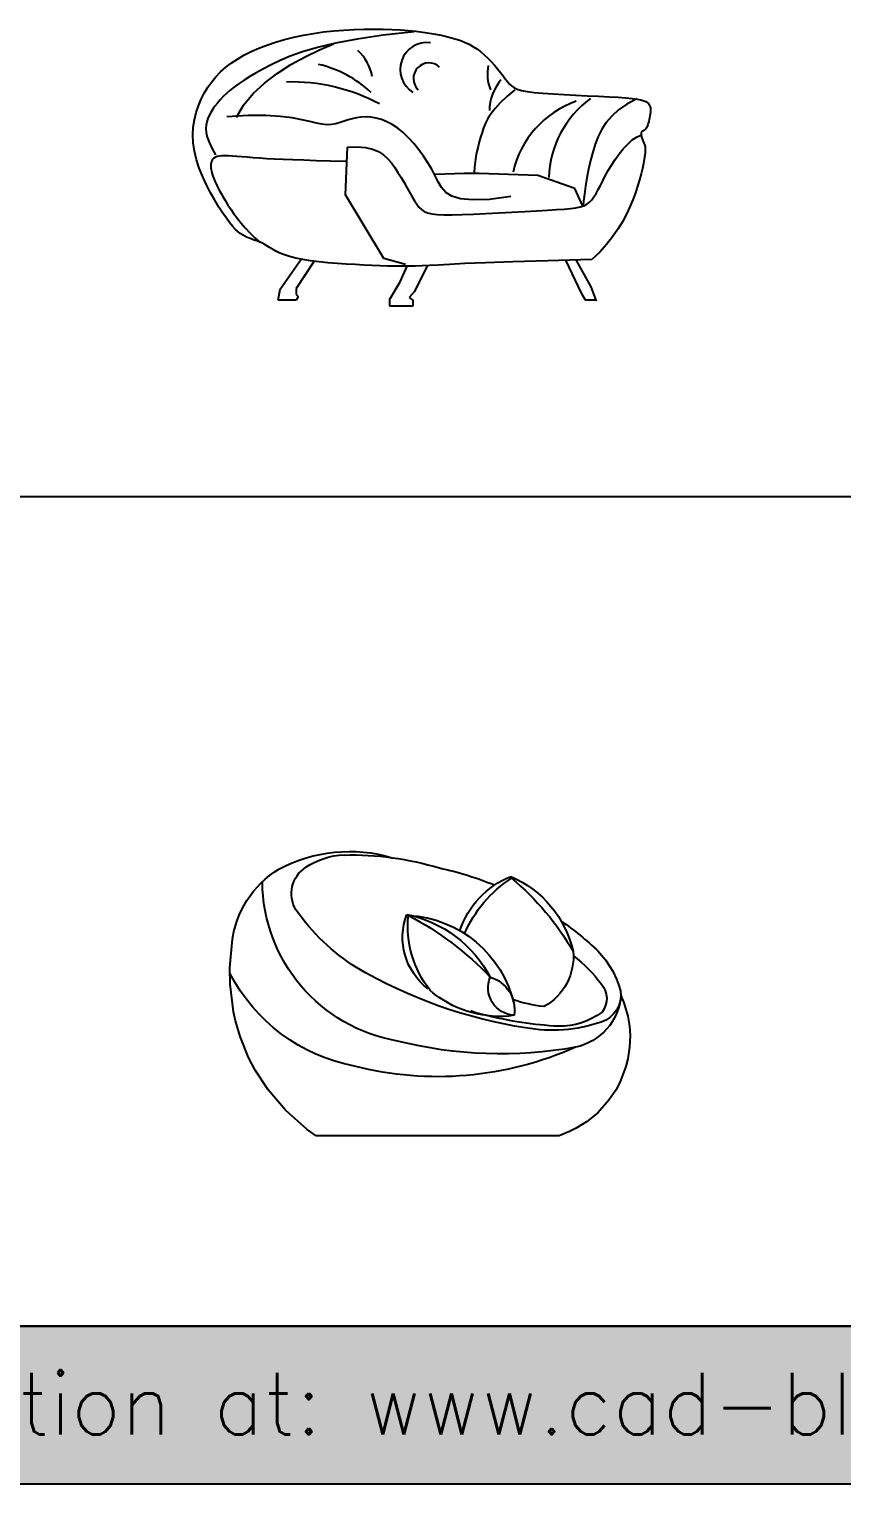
# Model space of a CAD drawing. Header units: millimetres. Extents: x 1987 to 28581, y 809 to 14560.
# Drawn here: x 24530 to 26556, y 809 to 4433 of the extents above; entities that cross this region are included whole.
import ezdxf

# ---------------------------------------------------------------- set-up
doc = ezdxf.new("R2010")
doc.units = ezdxf.units.MM
doc.layers.add('www.cad-blocks.net', color=7, linetype='Continuous')
doc.styles.get("Standard").update_dxf_attribs({"font": 'arial.ttf'})

# ---------------------------------------------------------------- blocks, each defined once
blk = doc.blocks.new('A$C06DA0A08')
for p, q in [((376.6, 687.9, -685.7), (402, 689.3, -685.7)), ((402, 689.3, -685.7), (426.9, 690, -685.7)), ((426.9, 690, -685.7), (451.2, 690.2, -685.7)), ((451.2, 690.2, -685.7), (474.6, 690, -685.7)), ((474.6, 690, -685.7), (496.9, 689.2, -685.7)), ((496.9, 689.2, -685.7), (517.8, 688.1, -685.7)), ((184.7, 650.5, -685.7), (206.1, 657.7, -685.7)), ((206.1, 657.7, -685.7), (228.5, 664.3, -685.7)), ((228.5, 664.3, -685.7), (251.8, 670.1, -685.7)), ((251.8, 670.1, -685.7), (275.8, 675.3, -685.7)), ((275.8, 675.3, -685.7), (300.5, 679.6, -685.7)), ((300.5, 679.6, -685.7), (325.6, 683.1, -685.7)), ((355.3, 654.8, -685.7), (310.4, 644.2, -685.7)), ((315.6, 638.8, -685.7), (350.4, 653.8, -685.7)), ((325.6, 683.1, -685.7), (351.1, 685.9, -685.7)), ((351.1, 685.9, -685.7), (376.6, 687.9, -685.7)), ((409.4, 665, -685.7), (355.3, 654.8, -685.7)), ((474.4, 674.7, -685.7), (409.4, 665, -685.7)), ((551.5, 683.7, -685.7), (474.4, 674.7, -685.7)), ((517.8, 688.1, -685.7), (537.5, 686.6, -685.7)), ((537.5, 686.6, -685.7), (556, 684.8, -685.7)), ((556, 684.8, -685.7), (573.2, 682.7, -685.7)), ((573.2, 682.7, -685.7), (589.4, 680.3, -685.7)), ((589.4, 680.3, -685.7), (604.6, 677.7, -685.7)), ((604.6, 677.7, -685.7), (618.8, 674.8, -685.7)), ((618.8, 674.8, -685.7), (632.2, 671.8, -685.7)), ((632.2, 671.8, -685.7), (644.7, 668.6, -685.7)), ((644.7, 668.6, -685.7), (656.5, 665.2, -685.7)), ((656.5, 665.2, -685.7), (667.7, 661.4, -685.7)), ((667.7, 661.4, -685.7), (678.3, 657.1, -685.7)), ((678.3, 657.1, -685.7), (688.4, 652.4, -685.7)), ((688.4, 652.4, -685.7), (698.1, 647, -685.7)), ((110.9, 615.7, -685.7), (127.4, 625.2, -685.7)), ((127.4, 625.2, -685.7), (145.2, 634.2, -685.7)), ((145.2, 634.2, -685.7), (164.4, 642.6, -685.7)), ((164.4, 642.6, -685.7), (184.7, 650.5, -685.7)), ((242.9, 622.5, -685.7), (217.3, 611.7, -685.7)), ((273.4, 633.4, -685.7), (242.9, 622.5, -685.7)), ((244.5, 601.7, -685.7), (279.9, 621.4, -685.7)), ((310.4, 644.2, -685.7), (273.4, 633.4, -685.7)), ((279.9, 621.4, -685.7), (315.6, 638.8, -685.7)), ((698.1, 647, -685.7), (707.6, 640.9, -685.7)), ((707.6, 640.9, -685.7), (716.9, 634.1, -685.7)), ((716.9, 634.1, -685.7), (726, 626.3, -685.7)), ((726, 626.3, -685.7), (734.9, 618, -685.7)), ((734.9, 618, -685.7), (743.5, 609.1, -685.7)), ((57.5, 571.6, -685.7), (69.1, 583.6, -685.7)), ((69.1, 583.6, -685.7), (81.8, 595, -685.7)), ((81.8, 595, -685.7), (95.7, 605.6, -685.7)), ((95.7, 605.6, -685.7), (110.9, 615.7, -685.7)), ((158, 581.5, -685.7), (142.1, 572.2, -685.7)), ((175.7, 591.2, -685.7), (158, 581.5, -685.7)), ((195.3, 601.2, -685.7), (175.7, 591.2, -685.7)), ((217.3, 611.7, -685.7), (195.3, 601.2, -685.7)), ((210.4, 579.7, -685.7), (244.5, 601.7, -685.7)), ((743.5, 609.1, -685.7), (751.7, 600.1, -685.7)), ((751.7, 600.1, -685.7), (759.4, 591.1, -685.7)), ((759.4, 591.1, -685.7), (766.5, 582.3, -685.7)), ((766.5, 582.3, -685.7), (773, 574.1, -685.7)), ((28.6, 530.8, -685.7), (37.3, 545.2, -685.7)), ((37.3, 545.2, -685.7), (47, 558.8, -685.7)), ((47, 558.8, -685.7), (57.5, 571.6, -685.7)), ((103.6, 546.2, -685.7), (93.4, 538, -685.7)), ((115.1, 554.6, -685.7), (103.6, 546.2, -685.7)), ((127.9, 563.3, -685.7), (115.1, 554.6, -685.7)), ((142.1, 572.2, -685.7), (127.9, 563.3, -685.7)), ((150.4, 529.4, -685.7), (178.7, 555.6, -685.7)), ((178.7, 555.6, -685.7), (210.4, 579.7, -685.7)), ((773, 574.1, -685.7), (778.7, 566.5, -685.7)), ((778.7, 566.5, -685.7), (783.7, 559.8, -685.7)), ((783.7, 559.8, -685.7), (788.5, 553.9, -685.7)), ((788.5, 553.9, -685.7), (793.7, 548.9, -685.7)), ((793.7, 548.9, -685.7), (800.1, 544.5, -685.7)), ((800.1, 544.5, -685.7), (808.3, 540.7, -685.7)), ((13.9, 499.2, -685.7), (20.7, 515.4, -685.7)), ((20.7, 515.4, -685.7), (28.6, 530.8, -685.7)), ((68, 514, -685.7), (61.1, 506.1, -685.7)), ((75.6, 521.9, -685.7), (68, 514, -685.7)), ((84.1, 529.9, -685.7), (75.6, 521.9, -685.7)), ((93.4, 538, -685.7), (84.1, 529.9, -685.7)), ((126.6, 501, -685.7), (150.4, 529.4, -685.7)), ((782.5, 522.2, -685.7), (766.1, 506.8, -685.7)), ((802.8, 539.1, -685.7), (782.5, 522.2, -685.7)), ((808.3, 540.7, -685.7), (819, 537.5, -685.7)), ((819, 537.5, -685.7), (832.9, 534.8, -685.7)), ((832.9, 534.8, -685.7), (850.5, 532.5, -685.7)), ((850.5, 532.5, -685.7), (872.3, 530.4, -685.7)), ((872.3, 530.4, -685.7), (897.6, 528.7, -685.7)), ((897.6, 528.7, -685.7), (925.1, 527.1, -685.7)), ((925.1, 527.1, -685.7), (953.9, 525.7, -685.7)), ((953.9, 525.7, -685.7), (982.9, 524.3, -685.7)), ((982.9, 524.3, -685.7), (1011, 523.1, -685.7)), ((1011, 523.1, -685.7), (1037.1, 521.8, -685.7)), ((1037.1, 521.8, -685.7), (1060.1, 520.4, -685.7)), ((1060.1, 520.4, -685.7), (1079.3, 519, -685.7)), ((1079.3, 519, -685.7), (1094.8, 517.4, -685.7)), ((1106.6, 516.7, -685.7), (1081.8, 503.2, -685.7)), ((1094.8, 517.4, -685.7), (1107, 515.7, -685.7)), ((1107, 515.7, -685.7), (1116.5, 513.9, -685.7)), ((1116.5, 513.9, -685.7), (1123.6, 511.9, -685.7)), ((1123.6, 511.9, -685.7), (1128.8, 509.8, -685.7)), ((1128.8, 509.8, -685.7), (1132.5, 507.5, -685.7)), ((1132.5, 507.5, -685.7), (1135.2, 505.1, -685.7)), ((3.8, 464.3, -685.7), (8.2, 482.1, -685.7)), ((8.2, 482.1, -685.7), (13.9, 499.2, -685.7)), ((41, 475, -685.7), (37.7, 467.2, -685.7)), ((45, 482.8, -685.7), (41, 475, -685.7)), ((49.7, 490.5, -685.7), (45, 482.8, -685.7)), ((55, 498.3, -685.7), (49.7, 490.5, -685.7)), ((61.1, 506.1, -685.7), (55, 498.3, -685.7)), ((137.7, 474.6, -685.7), (85, 471.5, -685.7)), ((108.4, 470.6, -685.7), (126.6, 501, -685.7)), ((181.7, 474.7, -685.7), (137.7, 474.6, -685.7)), ((218, 472.6, -685.7), (181.7, 474.7, -685.7)), ((247.7, 469, -685.7), (218, 472.6, -685.7)), ((430.9, 471.6, -685.7), (418.9, 471.1, -685.7)), ((443.5, 470.8, -685.7), (430.9, 471.6, -685.7)), ((743, 479.6, -685.7), (735.2, 467.3, -685.7)), ((753.1, 492.7, -685.7), (743, 479.6, -685.7)), ((766.1, 506.8, -685.7), (753.1, 492.7, -685.7)), ((1044.1, 473.7, -685.7), (1030.2, 457.6, -685.7)), ((1061.1, 488.9, -685.7), (1044.1, 473.7, -685.7)), ((1081.8, 503.2, -685.7), (1061.1, 488.9, -685.7)), ((1135.2, 505.1, -685.7), (1137.3, 502.5, -685.7)), ((1137.3, 502.5, -685.7), (1138.8, 499.8, -685.7)), ((1139.1, 474.1, -685.7), (1138.3, 469.4, -685.7)), ((1138.8, 499.8, -685.7), (1139.8, 496.8, -685.7)), ((1139.8, 478.5, -685.7), (1139.1, 474.1, -685.7)), ((1139.8, 496.8, -685.7), (1140.5, 493.7, -685.7)), ((1140.3, 482.8, -685.7), (1139.8, 478.5, -685.7)), ((1140.7, 486.7, -685.7), (1140.3, 482.8, -685.7)), ((1140.5, 493.7, -685.7), (1140.7, 490.3, -685.7)), ((1140.7, 490.3, -685.7), (1140.7, 486.7, -685.7)), ((0, 426.4, -685.7), (1.1, 445.7, -685.7)), ((1.1, 445.7, -685.7), (3.8, 464.3, -685.7)), ((33.3, 451.1, -685.7), (32.7, 442.2, -685.7)), ((32.7, 442.2, -685.7), (33.5, 432.3, -685.7)), ((35, 459.3, -685.7), (33.3, 451.1, -685.7)), ((37.7, 467.2, -685.7), (35, 459.3, -685.7)), ((271.9, 464.5, -685.7), (247.7, 469, -685.7)), ((291.6, 459.9, -685.7), (271.9, 464.5, -685.7)), ((307.8, 455.9, -685.7), (291.6, 459.9, -685.7)), ((321.8, 453.1, -685.7), (307.8, 455.9, -685.7)), ((334.3, 452.1, -685.7), (321.8, 453.1, -685.7)), ((345.8, 452.7, -685.7), (334.3, 452.1, -685.7)), ((356.5, 454.6, -685.7), (345.8, 452.7, -685.7)), ((366.8, 457.3, -685.7), (356.5, 454.6, -685.7)), ((376.7, 460.5, -685.7), (366.8, 457.3, -685.7)), ((386.7, 463.8, -685.7), (376.7, 460.5, -685.7)), ((396.8, 467, -685.7), (386.7, 463.8, -685.7)), ((407.5, 469.5, -685.7), (396.8, 467, -685.7)), ((418.9, 471.1, -685.7), (407.5, 469.5, -685.7)), ((456.5, 468.7, -685.7), (443.5, 470.8, -685.7)), ((469.8, 465, -685.7), (456.5, 468.7, -685.7)), ((483.4, 459.6, -685.7), (469.8, 465, -685.7)), ((497.1, 452.5, -685.7), (483.4, 459.6, -685.7)), ((510.8, 443.4, -685.7), (497.1, 452.5, -685.7)), ((524.4, 432.3, -685.7), (510.8, 443.4, -685.7)), ((724.5, 444.1, -685.7), (720.6, 432.7, -685.7)), ((729.2, 455.6, -685.7), (724.5, 444.1, -685.7)), ((735.2, 467.3, -685.7), (729.2, 455.6, -685.7)), ((1019.1, 440.6, -685.7), (1010, 422.6, -685.7)), ((1030.2, 457.6, -685.7), (1019.1, 440.6, -685.7)), ((1119, 435, -685.7), (1118.2, 434.1, -685.7)), ((1120.1, 435.7, -685.7), (1119, 435, -685.7)), ((1121.3, 436.3, -685.7), (1120.1, 435.7, -685.7)), ((1122.7, 437, -685.7), (1121.3, 436.3, -685.7)), ((1124.2, 437.8, -685.7), (1122.7, 437, -685.7)), ((1125.8, 438.8, -685.7), (1124.2, 437.8, -685.7)), ((1127.4, 440.2, -685.7), (1125.8, 438.8, -685.7)), ((1129.1, 442.1, -685.7), (1127.4, 440.2, -685.7)), ((1130.7, 444.5, -685.7), (1129.1, 442.1, -685.7)), ((1132.2, 447.7, -685.7), (1130.7, 444.5, -685.7)), ((1133.6, 451.4, -685.7), (1132.2, 447.7, -685.7)), ((1134.9, 455.5, -685.7), (1133.6, 451.4, -685.7)), ((1136.2, 460, -685.7), (1134.9, 455.5, -685.7)), ((1137.3, 464.7, -685.7), (1136.2, 460, -685.7)), ((1138.3, 469.4, -685.7), (1137.3, 464.7, -685.7)), ((0.9, 406.5, -685.7), (0, 426.4, -685.7)), ((3.8, 385.9, -685.7), (0.9, 406.5, -685.7)), ((33.5, 432.3, -685.7), (36, 421.1, -685.7)), ((36, 421.1, -685.7), (40.6, 408.3, -685.7)), ((40.6, 408.3, -685.7), (47.3, 393.6, -685.7)), ((537.8, 419.4, -685.7), (524.4, 432.3, -685.7)), ((550.8, 405.1, -685.7), (537.8, 419.4, -685.7)), ((563.2, 389.8, -685.7), (550.8, 405.1, -685.7)), ((713.6, 409.5, -685.7), (710.6, 397.5, -685.7)), ((717, 421.2, -685.7), (713.6, 409.5, -685.7)), ((720.6, 432.7, -685.7), (717, 421.2, -685.7)), ((1002.6, 403.6, -685.7), (996.4, 383.6, -685.7)), ((1010, 422.6, -685.7), (1002.6, 403.6, -685.7)), ((1072.6, 392.2, -685.7), (1083.6, 403.9, -685.7)), ((1083.6, 403.9, -685.7), (1095.1, 414, -685.7)), ((1095.1, 414, -685.7), (1107, 421.9, -685.7)), ((1107, 421.9, -685.7), (1119, 427.1, -685.7)), ((1117.2, 431.8, -685.7), (1117, 430.4, -685.7)), ((1117, 430.4, -685.7), (1117, 428.9, -685.7)), ((1117, 428.9, -685.7), (1117.1, 427.2, -685.7)), ((1117.1, 427.2, -685.7), (1117.4, 425.4, -685.7)), ((1117.6, 433.1, -685.7), (1117.2, 431.8, -685.7)), ((1117.4, 425.4, -685.7), (1117.8, 423.4, -685.7)), ((1118.2, 434.1, -685.7), (1117.6, 433.1, -685.7)), ((1117.8, 423.4, -685.7), (1118.3, 421.3, -685.7)), ((1118.3, 421.3, -685.7), (1118.9, 419.2, -685.7)), ((1118.9, 419.2, -685.7), (1119.7, 417, -685.7)), ((1119.7, 417, -685.7), (1120.4, 414.7, -685.7)), ((1120.4, 414.7, -685.7), (1121.3, 412.5, -685.7)), ((1121.3, 412.5, -685.7), (1122.2, 410.4, -685.7)), ((1122.2, 410.4, -685.7), (1123.1, 408.3, -685.7)), ((1123.1, 408.3, -685.7), (1124, 406.4, -685.7)), ((1124, 406.4, -685.7), (1124.9, 404.6, -685.7)), ((1124.9, 404.6, -685.7), (1125.8, 402.6, -685.7)), ((1125.8, 402.6, -685.7), (1126.5, 400.4, -685.7)), ((1126.5, 400.4, -685.7), (1127.1, 397.6, -685.7)), ((9, 364.9, -685.7), (3.8, 385.9, -685.7)), ((16, 343.6, -685.7), (9, 364.9, -685.7)), ((47.8, 363.6, -685.7), (46.3, 360.5, -685.7)), ((47.3, 393.6, -685.7), (56.7, 376.7, -685.7)), ((49.9, 366.4, -685.7), (47.8, 363.6, -685.7)), ((52.7, 368.9, -685.7), (49.9, 366.4, -685.7)), ((56.3, 370.9, -685.7), (52.7, 368.9, -685.7)), ((60.7, 372.6, -685.7), (56.3, 370.9, -685.7)), ((66.1, 373.8, -685.7), (60.7, 372.6, -685.7)), ((72.5, 374.5, -685.7), (66.1, 373.8, -685.7)), ((80, 374.7, -685.7), (72.5, 374.5, -685.7)), ((88.7, 374.5, -685.7), (80, 374.7, -685.7)), ((98.5, 374, -685.7), (88.7, 374.5, -685.7)), ((109.5, 373.2, -685.7), (98.5, 374, -685.7)), ((121.8, 372.1, -685.7), (109.5, 373.2, -685.7)), ((135.3, 371, -685.7), (121.8, 372.1, -685.7)), ((150.2, 369.7, -685.7), (135.3, 371, -685.7)), ((166.4, 368.5, -685.7), (150.2, 369.7, -685.7)), ((184, 367.3, -685.7), (166.4, 368.5, -685.7)), ((203.4, 366.2, -685.7), (184, 367.3, -685.7)), ((225, 365.2, -685.7), (203.4, 366.2, -685.7)), ((249.3, 364.2, -685.7), (225, 365.2, -685.7)), ((276.6, 363.3, -685.7), (249.3, 364.2, -685.7)), ((307.3, 362.4, -685.7), (276.6, 363.3, -685.7)), ((380, 277.5, -685.7), (385.5, 395.7, -685.7)), ((385.5, 395.7, -685.7), (409.8, 396.8, -685.7)), ((409.8, 396.8, -685.7), (430.4, 395.2, -685.7)), ((430.4, 395.2, -685.7), (447.8, 391.1, -685.7)), ((447.8, 391.1, -685.7), (462.4, 385, -685.7)), ((462.4, 385, -685.7), (474.8, 377, -685.7)), ((474.8, 377, -685.7), (485.4, 367.5, -685.7)), ((485.4, 367.5, -685.7), (494.7, 356.7, -685.7)), ((574.8, 373.8, -685.7), (563.2, 389.8, -685.7)), ((585.6, 357.4, -685.7), (574.8, 373.8, -685.7)), ((705.4, 372.6, -685.7), (703.4, 359.7, -685.7)), ((707.8, 385.2, -685.7), (705.4, 372.6, -685.7)), ((710.6, 397.5, -685.7), (707.8, 385.2, -685.7)), ((990.9, 362.6, -685.7), (986, 341.2, -685.7)), ((996.4, 383.6, -685.7), (990.9, 362.6, -685.7)), ((1043.2, 351.5, -685.7), (1052.2, 365.5, -685.7)), ((1052.2, 365.5, -685.7), (1062.1, 379.2, -685.7)), ((1062.1, 379.2, -685.7), (1072.6, 392.2, -685.7)), ((1124.7, 366.4, -685.7), (1122.8, 355.5, -685.7)), ((1126.1, 375.7, -685.7), (1124.7, 366.4, -685.7)), ((1126.9, 383.2, -685.7), (1126.1, 375.7, -685.7)), ((1127.4, 389.2, -685.7), (1126.9, 383.2, -685.7)), ((1127.1, 397.6, -685.7), (1127.4, 393.9, -685.7)), ((1127.4, 393.9, -685.7), (1127.4, 389.2, -685.7)), ((24.5, 322.5, -685.7), (16, 343.6, -685.7)), ((44.7, 353.3, -685.7), (44.6, 349.3, -685.7)), ((44.6, 349.3, -685.7), (44.9, 345, -685.7)), ((45.3, 357, -685.7), (44.7, 353.3, -685.7)), ((44.9, 345, -685.7), (45.5, 340.3, -685.7)), ((46.3, 360.5, -685.7), (45.3, 357, -685.7)), ((45.5, 340.3, -685.7), (46.6, 335.3, -685.7)), ((46.6, 335.3, -685.7), (48.1, 330, -685.7)), ((48.1, 330, -685.7), (50, 324.2, -685.7)), ((341.9, 361.5, -685.7), (307.3, 362.4, -685.7)), ((380.8, 360.6, -685.7), (341.9, 361.5, -685.7)), ((494.7, 356.7, -685.7), (503.2, 345.1, -685.7)), ((503.2, 345.1, -685.7), (511.2, 333, -685.7)), ((511.2, 333, -685.7), (518.8, 320.5, -685.7)), ((595.3, 341, -685.7), (585.6, 357.4, -685.7)), ((603.8, 324.9, -685.7), (595.3, 341, -685.7)), ((675.8, 330.1, -685.7), (603.5, 327.6, -685.7)), ((713.1, 330.1, -685.7), (675.8, 330.1, -685.7)), ((701.8, 346.3, -685.7), (700.7, 332.6, -685.7)), ((703.4, 359.7, -685.7), (701.8, 346.3, -685.7)), ((860, 325.1, -685.7), (713.1, 330.1, -685.7)), ((986, 341.2, -685.7), (981.9, 319.8, -685.7)), ((1027.8, 324.7, -685.7), (1035, 337.8, -685.7)), ((1035, 337.8, -685.7), (1043.2, 351.5, -685.7)), ((1117.1, 329.5, -685.7), (1113.2, 314.7, -685.7)), ((1120.3, 343.2, -685.7), (1117.1, 329.5, -685.7)), ((1122.8, 355.5, -685.7), (1120.3, 343.2, -685.7)), ((34.1, 301.9, -685.7), (24.5, 322.5, -685.7)), ((44.3, 282.2, -685.7), (34.1, 301.9, -685.7)), ((50, 324.2, -685.7), (52.3, 318.1, -685.7)), ((52.3, 318.1, -685.7), (55, 311.5, -685.7)), ((55, 311.5, -685.7), (58.1, 304.4, -685.7)), ((58.1, 304.4, -685.7), (61.7, 296.9, -685.7)), ((61.7, 296.9, -685.7), (65.8, 288.9, -685.7)), ((518.8, 320.5, -685.7), (526.2, 307.9, -685.7)), ((526.2, 307.9, -685.7), (533.1, 295.6, -685.7)), ((533.1, 295.6, -685.7), (539.8, 283.8, -685.7)), ((611.3, 309.6, -685.7), (603.8, 324.9, -685.7)), ((619.4, 295.5, -685.7), (611.3, 309.6, -685.7)), ((630.1, 283.4, -685.7), (619.4, 295.5, -685.7)), ((952.2, 292.8, -685.7), (860, 325.1, -685.7)), ((971.7, 249.3, -685.7), (952.2, 292.8, -685.7)), ((978.4, 299, -685.7), (975.7, 279.4, -685.7)), ((981.9, 319.8, -685.7), (978.4, 299, -685.7)), ((1004.8, 280.9, -685.7), (1010, 290.4, -685.7)), ((1010, 290.4, -685.7), (1015.5, 300.9, -685.7)), ((1015.5, 300.9, -685.7), (1021.3, 312.4, -685.7)), ((1021.3, 312.4, -685.7), (1027.8, 324.7, -685.7)), ((1108.4, 298.9, -685.7), (1102.9, 282.3, -685.7)), ((1113.2, 314.7, -685.7), (1108.4, 298.9, -685.7)), ((54.8, 263.7, -685.7), (44.3, 282.2, -685.7)), ((65.1, 246.7, -685.7), (54.8, 263.7, -685.7)), ((65.8, 288.9, -685.7), (70.4, 280.5, -685.7)), ((70.4, 280.5, -685.7), (75.5, 271.5, -685.7)), ((75.5, 271.5, -685.7), (81.3, 262, -685.7)), ((81.3, 262, -685.7), (87.6, 251.9, -685.7)), ((476.1, 119.1, -685.7), (380, 277.5, -685.7)), ((539.8, 283.8, -685.7), (546.2, 272.7, -685.7)), ((546.2, 272.7, -685.7), (552.2, 262.6, -685.7)), ((552.2, 262.6, -685.7), (557.9, 253.8, -685.7)), ((557.9, 253.8, -685.7), (563.5, 246.4, -685.7)), ((645.4, 273.7, -685.7), (630.1, 283.4, -685.7)), ((667.4, 267.3, -685.7), (645.4, 273.7, -685.7)), ((697.9, 264.5, -685.7), (667.4, 267.3, -685.7)), ((739.1, 266.1, -685.7), (697.9, 264.5, -685.7)), ((792.8, 272.8, -685.7), (739.1, 266.1, -685.7)), ((973.7, 261.5, -685.7), (972.8, 249.7, -685.7)), ((975.7, 279.4, -685.7), (973.7, 261.5, -685.7)), ((974.4, 250.2, -685.7), (981.9, 254.1, -685.7)), ((981.9, 254.1, -685.7), (988.3, 259, -685.7)), ((988.3, 259, -685.7), (994.1, 265.1, -685.7)), ((994.1, 265.1, -685.7), (999.5, 272.4, -685.7)), ((999.5, 272.4, -685.7), (1004.8, 280.9, -685.7)), ((1096.4, 265, -685.7), (1089, 247.2, -685.7)), ((1102.9, 282.3, -685.7), (1096.4, 265, -685.7)), ((74.8, 231.7, -685.7), (65.1, 246.7, -685.7)), ((83.6, 218.9, -685.7), (74.8, 231.7, -685.7)), ((91.6, 208.1, -685.7), (83.6, 218.9, -685.7)), ((87.6, 251.9, -685.7), (94.7, 241.3, -685.7)), ((94.7, 241.3, -685.7), (102.4, 230.2, -685.7)), ((102.4, 230.2, -685.7), (111, 218.7, -685.7)), ((111, 218.7, -685.7), (120.4, 206.9, -685.7)), ((563.5, 246.4, -685.7), (569.4, 240.5, -685.7)), ((569.4, 240.5, -685.7), (576.2, 235.8, -685.7)), ((576.2, 235.8, -685.7), (584.6, 232.3, -685.7)), ((584.6, 232.3, -685.7), (595.2, 229.9, -685.7)), ((595.2, 229.9, -685.7), (608.5, 228.4, -685.7)), ((608.5, 228.4, -685.7), (625.2, 227.7, -685.7)), ((625.2, 227.7, -685.7), (645.9, 227.7, -685.7)), ((645.9, 227.7, -685.7), (670.9, 228.2, -685.7)), ((670.9, 228.2, -685.7), (699.4, 229.2, -685.7)), ((699.4, 229.2, -685.7), (730.4, 230.6, -685.7)), ((730.4, 230.6, -685.7), (762.7, 232.2, -685.7)), ((762.7, 232.2, -685.7), (795.2, 233.9, -685.7)), ((795.2, 233.9, -685.7), (826.9, 235.7, -685.7)), ((826.9, 235.7, -685.7), (856.7, 237.5, -685.7)), ((856.7, 237.5, -685.7), (883.4, 239.1, -685.7)), ((883.4, 239.1, -685.7), (906.3, 240.5, -685.7)), ((906.3, 240.5, -685.7), (925.5, 241.8, -685.7)), ((925.5, 241.8, -685.7), (941.5, 243.2, -685.7)), ((941.5, 243.2, -685.7), (954.7, 245, -685.7)), ((954.7, 245, -685.7), (965.5, 247.3, -685.7)), ((965.5, 247.3, -685.7), (974.4, 250.2, -685.7)), ((1080.4, 228.9, -685.7), (1070.5, 210.4, -685.7)), ((1089, 247.2, -685.7), (1080.4, 228.9, -685.7)), ((98.9, 199.2, -685.7), (91.6, 208.1, -685.7)), ((105.6, 191.9, -685.7), (98.9, 199.2, -685.7)), ((111.8, 185.9, -685.7), (105.6, 191.9, -685.7)), ((117.7, 181.1, -685.7), (111.8, 185.9, -685.7)), ((120.4, 206.9, -685.7), (130.7, 194.9, -685.7)), ((130.7, 194.9, -685.7), (142, 182.8, -685.7)), ((142, 182.8, -685.7), (154.3, 170.6, -685.7)), ((1059.1, 191.6, -685.7), (1046, 172.7, -685.7)), ((1070.5, 210.4, -685.7), (1059.1, 191.6, -685.7)), ((123.5, 177.3, -685.7), (117.7, 181.1, -685.7)), ((129.3, 174.1, -685.7), (123.5, 177.3, -685.7)), ((135.1, 171.4, -685.7), (129.3, 174.1, -685.7)), ((141, 169, -685.7), (135.1, 171.4, -685.7)), ((147, 166.9, -685.7), (141, 169, -685.7)), ((153.1, 164.8, -685.7), (147, 166.9, -685.7)), ((159.3, 162.6, -685.7), (153.1, 164.8, -685.7)), ((154.3, 170.6, -685.7), (167.7, 158.4, -685.7)), ((165.5, 160.3, -685.7), (159.3, 162.6, -685.7)), ((171.8, 157.5, -685.7), (165.5, 160.3, -685.7)), ((178.1, 154.4, -685.7), (171.8, 157.5, -685.7)), ((184.6, 150.6, -685.7), (178.1, 154.4, -685.7)), ((191.4, 146.4, -685.7), (184.6, 150.6, -685.7)), ((198.8, 141.9, -685.7), (191.4, 146.4, -685.7)), ((1031, 153.8, -685.7), (1013.9, 134.8, -685.7)), ((1046, 172.7, -685.7), (1031, 153.8, -685.7)), ((207.2, 137.1, -685.7), (198.8, 141.9, -685.7)), ((216.8, 132.4, -685.7), (207.2, 137.1, -685.7)), ((228, 127.8, -685.7), (216.8, 132.4, -685.7)), ((217.5, 42.4, -685.7), (269.6, 116.8, -685.7)), ((241.1, 123.4, -685.7), (228, 127.8, -685.7)), ((256.3, 119.4, -685.7), (241.1, 123.4, -685.7)), ((273.9, 115.9, -685.7), (256.3, 119.4, -685.7)), ((302.7, 111.9, -685.7), (257.4, 43.9, -685.7)), ((293.5, 113, -685.7), (273.9, 115.9, -685.7)), ((314.6, 110.4, -685.7), (293.5, 113, -685.7)), ((336.7, 108.3, -685.7), (314.6, 110.4, -685.7)), ((529.7, 103.4, -685.7), (476.1, 119.1, -685.7)), ((797.3, 110.5, -685.7), (729.5, 108, -685.7)), ((884.6, 113.1, -685.7), (797.3, 110.5, -685.7)), ((994.5, 116.1, -685.7), (884.6, 113.1, -685.7)), ((969.2, 30.3, -685.7), (929.8, 114.4, -685.7)), ((992.9, 47.9, -685.7), (955.6, 115, -685.7)), ((1013.9, 134.8, -685.7), (994.5, 116.1, -685.7)), ((359.5, 106.5, -685.7), (336.7, 108.3, -685.7)), ((382.3, 105, -685.7), (359.5, 106.5, -685.7)), ((404.8, 103.7, -685.7), (382.3, 105, -685.7)), ((426.5, 102.5, -685.7), (404.8, 103.7, -685.7)), ((447, 101.5, -685.7), (426.5, 102.5, -685.7)), ((466.4, 100.7, -685.7), (447, 101.5, -685.7)), ((484.9, 100, -685.7), (466.4, 100.7, -685.7)), ((502.8, 99.6, -685.7), (484.9, 100, -685.7)), ((520.2, 99.4, -685.7), (502.8, 99.6, -685.7)), ((516.7, 60.8, -685.7), (534.2, 99.4, -685.7)), ((537.3, 99.4, -685.7), (520.2, 99.4, -685.7)), ((554.4, 99.7, -685.7), (537.3, 99.4, -685.7)), ((584.4, 100.9, -685.7), (551.7, 36.1, -685.7)), ((571.6, 100.3, -685.7), (554.4, 99.7, -685.7)), ((589.7, 101.2, -685.7), (571.6, 100.3, -685.7)), ((611.3, 102.5, -685.7), (589.7, 101.2, -685.7)), ((639.7, 104, -685.7), (611.3, 102.5, -685.7)), ((678.1, 105.9, -685.7), (639.7, 104, -685.7)), ((729.5, 108, -685.7), (678.1, 105.9, -685.7)), ((212.6, 14.8, -685.7), (217.5, 42.4, -685.7)), ((257.4, 43.9, -685.7), (257.4, 29, -685.7)), ((490.6, 17.6, -685.7), (516.7, 60.8, -685.7)), ((1005.1, 14.8, -685.7), (992.9, 47.9, -685.7)), ((257.8, 14.8, -685.7), (212.6, 14.8, -685.7)), ((257.4, 29, -685.7), (262.4, 24, -685.7)), ((262.4, 24, -685.7), (257.8, 14.8, -685.7)), ((490.6, 0, -685.7), (490.6, 17.6, -685.7)), ((548.1, 0, -685.7), (490.6, 0, -685.7)), ((551.7, 36.1, -685.7), (539, 21.4, -685.7)), ((539, 21.4, -685.7), (547.8, 15.1, -685.7)), ((547.8, 15.1, -685.7), (548.1, 0, -685.7)), ((978.5, 14.8, -685.7), (969.2, 30.3, -685.7)), ((1005.1, 14.8, -685.7), (978.5, 14.8, -685.7))]:
    blk.add_line(p, q)
for centre, radius, start, end in [((583.7, 589.5, -685.7), 67.1, 82.9647, 238.2509), ((332.1, 550.6, -685.7), 116.9, 10.6266, 47.3153), ((248.8, 323.1, -685.7), 286.5, 46.9708, 77.1093), ((588.6, 567.2, -685.7), 38.9, 47.2582, 226.39), ((837.5, 578.4, -685.7), 103.5, 168.1974, 202.2), ((245.9, 95.2, -685.7), 463.4, 61.8149, 91.574), ((867.1, 482.9, -685.7), 128.3, 140.8137, 178.0432), ((1036.7, 279.4, -685.7), 245, 109.3684, 167.1525), ((1141.3, 312, -685.7), 254.5, 126.1731, 178.1399)]:
    blk.add_arc(centre, radius, start, end)
blk.add_point((1005.1, 14.8, -685.7))
blk = doc.blocks.new('A$C339E55AE')
for p, q in [((297.1, 645.9), (295.2, 641.4)), ((109.4, 486.8), (90.1, 469.9)), ((997.4, 417.8), (991.5, 480.9)), ((60.7, 438.3), (42.5, 409.7)), ((80.1, 460.8), (60.7, 438.3)), ((90.1, 469.9), (80.1, 460.8)), ((42.5, 409.7), (33.3, 390)), ((996.8, 377.4), (997.4, 417.8)), ((28.4, 376.9), (23.5, 360.6)), ((33.3, 390), (28.4, 376.9)), ((988, 308.3), (996.8, 377.4)), ((15.1, 330.7), (5.6, 297.6)), ((22.5, 349), (15.1, 330.7)), ((23.5, 360.6), (22.5, 349)), ((5.6, 297.6), (1.6, 273.2)), ((982.9, 285.9), (988, 308.3)), ((1.6, 273.2), (0, 249.3)), ((971.3, 246.7), (982.9, 285.9)), ((0, 249.3), (1, 220.5)), ((1, 220.5), (5.4, 191.3)), ((950.3, 195), (971.3, 246.7)), ((5.4, 191.3), (10, 172.6)), ((933.7, 163.3), (950.3, 195)), ((10, 172.6), (25.5, 132.2)), ((901.5, 113.8), (933.7, 163.3)), ((25.5, 132.2), (35.7, 113.2)), ((35.7, 113.2), (52.6, 88.1)), ((858.8, 63.7), (901.5, 113.8)), ((52.6, 88.1), (80.3, 57.3)), ((80.3, 57.3), (108.4, 34.3)), ((804.5, 15.8), (858.8, 63.7)), ((108.4, 34.3), (133.9, 18.4)), ((133.9, 18.4), (150.8, 10)), ((150.8, 10), (176.6, 0)), ((176.6, 0), (782.5, 0)), ((176.6, 0), (782.5, 0)), ((782.5, 0), (804.5, 15.8))]:
    blk.add_line(p, q)
for centre, radius, start, end in [((695.5, -69.3), 768.7, 88.7313, 106.6803), ((699, 334.1), 373.9, 61.9548, 106.5734), ((708, 521.4), 177.9, 55.9454, 88.5534), ((653.6, -155.9), 842.1, 102.2566, 112.0691), ((766.2, 603.1), 77.6, 328.5789, 57.7781), ((747.9, 454.5), 245.1, 6.1848, 58.7953), ((403, 399.6), 268.1, 113.269, 167.1239), ((733.1, 116.5), 683.7, 129.8365, 149.9005), ((128, 381.3), 309.2, 23.2707, 57.2743), ((213.8, 440.5), 221.6, 18.4832, 67.916), ((510.6, 635.4), 405.5, 279.8256, 359.6327), ((566.5, 264.5), 284.5, 92.871, 167.3539), ((618.4, 252.2), 305.5, 101.7377, 152.1275), ((916.2, -146.5), 784.6, 117.6357, 136.3611), ((297.8, 521.3), 255.9, 321.5764, 6.135), ((404.8, 494.2), 161.9, 307.4725, 20.6386), ((390.2, 875), 541.5, 302.5632, 324.7679), ((653.6, -155.9), 842.1, 124.9376, 132.9226), ((374.4, 148.2), 380.2, 127.8482, 142.8761), ((282.5, 446), 141.5, 174.5805, 241.5138), ((72.6, 1461.4), 1207.6, 278.9293, 300.2864), ((603.4, 609.9), 444.4, 280.7628, 332.4744), ((113.6, 341.8), 55.5, 139.7446, 217.5573), ((372.5, 313.9), 84.7, 106.6078, 189.3409), ((284.9, 368.7), 68.7, 273.3767, 22.572), ((329.5, 553), 254.7, 276.6703, 311.5861), ((165.4, 360.9), 143.5, 184.7786, 258.0909), ((94.4, 350.9), 71.5, 172.2279, 251.9473), ((168.3, 715.2), 396.3, 276.7714, 288.113), ((176.6, 451.5), 179, 233.2677, 270.6812), ((126.6, 1216.6), 945.6, 273.1604, 284.23), ((324.8, 480), 183.4, 258.7479, 293.145), ((194.2, 640.5), 377.8, 251.1685, 280.0412), ((322.3, 1256), 1052.2, 259.7911, 284.1658), ((478.6, 983.4), 836.4, 245.8025, 284.3832)]:
    blk.add_arc(centre, radius, start, end)
blk = doc.blocks.new('A$C2F9B7FE4')
at = {"xscale": -1}
blk.add_blockref('A$C339E55AE', (997.5, 0), dxfattribs=at)
blk = doc.blocks.new('FORMAT')
at = {"layer": 'www.cad-blocks.net', "true_color": 0x546d8e}
h = blk.add_hatch(color=155, dxfattribs=at)
h.set_gradient(color1=(68, 68, 68), color2=(84, 109, 142), tint=1)
h.paths.add_polyline_path([(3579.3, 1202.2), (3579.3, 808.9), (28581.4, 808.9), (28581.4, 1202.2)])
h.paths.add_polyline_path([(21213.7, 893.7), (28332.4, 893.7), (28332.4, 1124), (21213.7, 1124)], flags=24)
blk.add_line((28581.4, 1202.2), (3579.3, 1202.2))
at = {"layer": 'www.cad-blocks.net', "color": 155, "true_color": 0x546d8e}
for p, q in [((3579.3, 3268.6), (28581.4, 3268.6)), ((28581.4, 1202.2), (3579.3, 1202.2)), ((3579.3, 1202.2), (28581.4, 1202.2)), ((3579.3, 808.9), (28581.4, 808.9))]:
    blk.add_line(p, q, dxfattribs=at)
at = {"layer": 'www.cad-blocks.net'}
blk.add_line((3579.3, 1202.2), (28581.4, 1202.2), dxfattribs=at)
at = {"layer": 'www.cad-blocks.net', "color": 155, "true_color": 0x546d8e, "insert": (21252.1, 1085.6), "char_height": 153.562, "attachment_point": 1}
blk.add_mtext_dynamic_manual_height_columns('{\\Fsimplex|c0;\\C7;download more free cad collection at: www.cad-blocks.net}', width=45138.163, gutter_width=12.5, heights=[0], dxfattribs=at)

msp = doc.modelspace()

# ---------------------------------------------------------------- block references
for name, p in [('FORMAT', (0, 0)), ('A$C06DA0A08', (24938.4, 3742.9, 685.7)), ('A$C2F9B7FE4', (25030.3, 1676.4, 45))]:
    msp.add_blockref(name, p)

doc.saveas('drawing.dxf')
